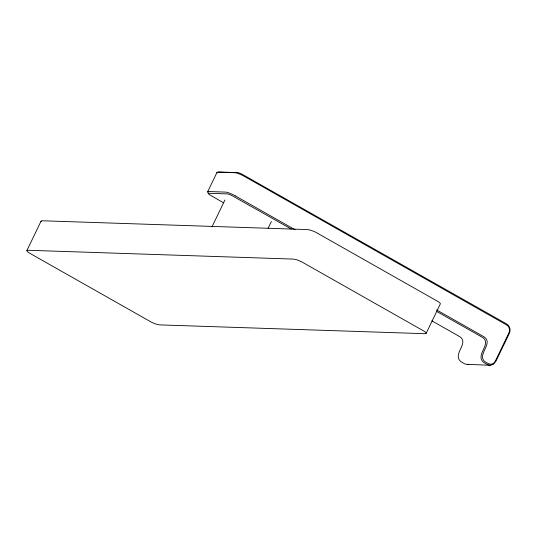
<?xml version="1.0" encoding="UTF-8"?>
<svg xmlns="http://www.w3.org/2000/svg" width="537" height="537" viewBox="0 0 537 537"><rect width="100%" height="100%" fill="white"/><g stroke="black" fill="none" stroke-linecap="round" stroke-linejoin="round"><path stroke-width="0.81" d="M26.85 250.665L41.047 221.163L41.96 220.761L307.761 229.594L310.292 230.111A9.773 1.678 25.7 0 1 315.682 232.219L438.521 301.814A9.773 1.678 25.7 0 1 440.374 303.808L426.177 333.316L425.264 333.712L159.462 324.878L156.932 324.361A9.773 1.678 25.7 0 1 151.541 322.254L28.703 252.659A9.773 1.678 25.7 0 1 26.85 250.665L27.763 250.262L293.564 259.096L296.095 259.613A9.773 1.678 25.7 0 1 301.485 261.72L424.324 331.322A9.773 1.678 25.7 0 1 426.177 333.316M208.322 192.823A8.042 1.383 25.7 0 1 207.631 191.85L216.955 172.478A7.968 1.369 25.7 0 1 217.686 172.149L234.958 172.719A7.968 1.369 25.7 0 1 238.368 173.599A8.042 1.383 25.7 0 1 241.449 174.881A7.968 1.369 25.7 0 1 244.63 176.512L505.948 324.563C509.479 326.1 510.512 330.456 508.539 333.638L495.732 360.253C494.705 362.764 492.107 365.053 489.261 363.958A22.171 20.346 -88.1 0 1 484.213 361.106C477.212 353.527 495.168 342.203 482.535 335.961L436.588 309.93M211.967 226.929L224.936 199.986M268.131 228.259L271.373 221.519M218.398 171.974L238.079 172.625A6.954 1.195 25.7 0 1 241.912 174.129L506.015 323.616C510.009 325.415 511.211 330.43 509.009 334.074L496.161 360.777L493.617 364.207L490.409 365.314L465.794 364.24A23.675 21.728 -88.1 0 1 460.39 361.179C452.382 353.675 470.365 342.264 458.846 336.128L431.869 320.844M467.646 364.556L468.774 364.381M490.409 365.314L488.556 364.992A23.675 21.728 -88.1 0 1 483.152 361.931C475.138 354.427 493.127 343.022 481.602 336.887L436.406 311.272M235.307 195.884L295.108 229.769M291.329 229.077L231.662 195.421A6.954 1.195 25.7 0 0 227.829 193.924L208.148 193.266A6.954 1.195 25.7 0 0 209.47 194.683L223.372 202.711M41.262 221.667A9.773 1.678 25.7 0 1 41.047 221.163M217.129 172.887A8.042 1.383 25.7 0 1 216.955 172.478M207.631 191.85A7.968 1.369 25.7 0 1 208.363 191.521L225.627 192.098A7.968 1.369 25.7 0 1 229.044 192.971A8.042 1.383 25.7 0 1 232.125 194.26A7.968 1.369 25.7 0 1 235.273 195.871"/></g></svg>
